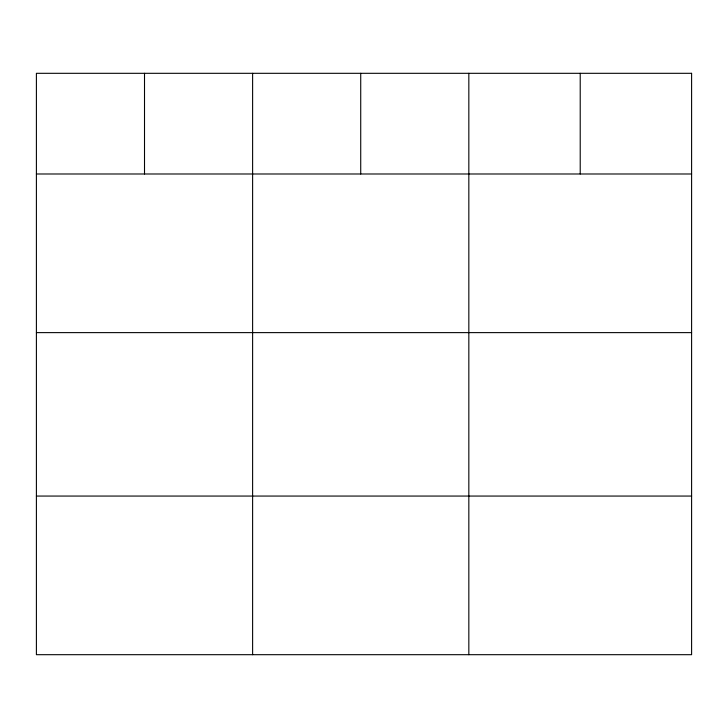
<?xml version="1.0" encoding="UTF-8"?>
<svg xmlns="http://www.w3.org/2000/svg" width="728" height="728" viewBox="0 0 728 728"><rect width="100%" height="100%" fill="white"/><g stroke="black" fill="none" stroke-linecap="round" stroke-linejoin="round"><path stroke-width="1.09" d="M36.4 173.992L691.6 173.992M36.4 332.623L691.6 332.623M36.4 496.059L691.6 496.059M580.216 73.31L580.216 173.992M468.832 73.31L468.832 654.69M360.724 73.31L360.724 173.992M252.616 73.31L252.616 654.69M144.508 73.31L144.508 173.992M691.6 73.31L36.4 73.31L36.4 654.69L691.6 654.69L691.6 73.31"/></g></svg>
